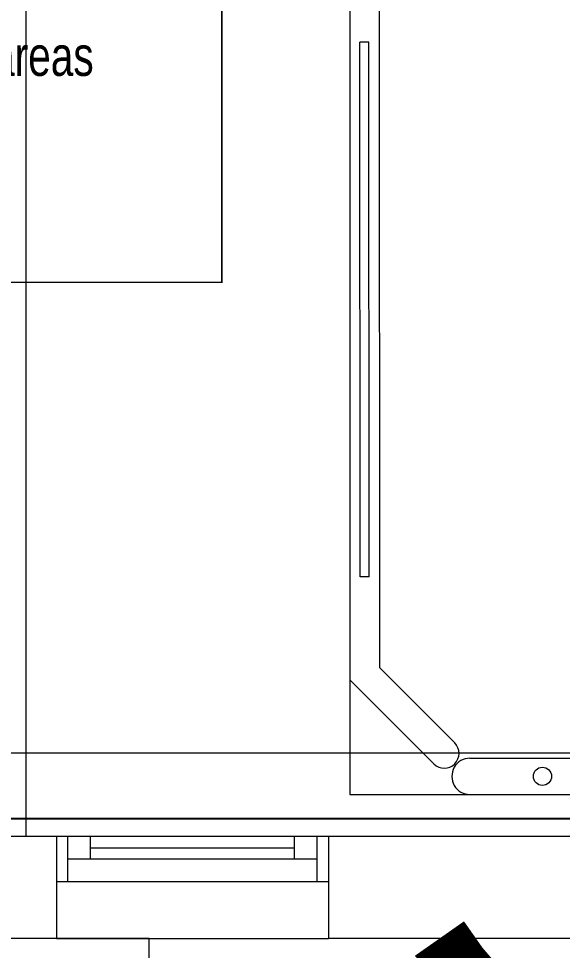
# Model space of a CAD drawing. Header units: metres. Extents: x 75097 to 220695, y -1557923 to -1361206.
# Drawn here: x 152417 to 153618, y -1411779 to -1409723 of the extents above; entities that cross this region are included whole.
import ezdxf

# ---------------------------------------------------------------- set-up
doc = ezdxf.new("R2010")
doc.units = ezdxf.units.M
doc.layers.get('0').update_dxf_attribs({"lineweight": 0})
for name, color, linetype, lineweight in [('A-100 - Copy$0$Aluminum', 8, 'Continuous', 0), ('A-100 - Copy$0$Medical Equipment and Furniture', 8, 'Continuous', 0), ('A-100 - Copy$0$Medical Equipment and Furniture1', 8, 'Continuous', 5), ('A-100 - Copy$0$Proj', 8, 'Continuous', 0), ('A-100 - Copy$0$Walls', 8, 'Continuous', 0)]:
    doc.layers.add(name, color=color, linetype=linetype, lineweight=lineweight)
doc.layers.add('A-100 - Copy$0$axes', color=8, linetype='Continuous')
doc.layers.add('E-POWR', color=7, linetype='Continuous', lineweight=9, true_color=0x4e7e3e)
doc.layers.add('REV 01', color=7, linetype='Continuous', lineweight=0, true_color=0xe41b4d)
doc.styles.add('A-100 - Copy$0$X3G_ENTITY_257CFD', font='swisscl.ttf', dxfattribs={"height": 200})

# ---------------------------------------------------------------- blocks, each defined once
blk = doc.blocks.new('GI-041_dwg__U120-3902841-GI-041')
at = {"layer": 'E-POWR', "flags": 128}
blk.add_lwpolyline([(-0.11451, 0), (0.11451, 0), (0.11451, 0.15722), (-0.11451, 0.15722)], close=True, dxfattribs=at)
blk.add_lwpolyline([(0.23541, 0.16132), (0.23541, 0.07861), (0.11451, 0.07861)], dxfattribs=at)
blk = doc.blocks.new('A-100 - Copy$0$HF16786E-P')
at = {"layer": 'A-100 - Copy$0$Medical Equipment and Furniture1'}
for p, q in [((0, -0.425), (0, 0.425)), ((-0.08, -0.16), (-0.08, 0.16)), ((-0.1136, -0.1936), (-0.28, -0.36)), ((-0.0676, -0.2396), (-0.2531, -0.425)), ((-1.86, -0.36), (-0.28, -0.36)), ((-0.48, -0.3825), (-1.66, -0.3825)), ((-1.66, -0.3825), (-1.66, -0.4025)), ((-0.48, -0.3825), (-0.48, -0.4025)), ((-0.48, -0.4025), (-1.66, -0.4025)), ((-2.14, -0.425), (0, -0.425))]:
    blk.add_line(p, q, dxfattribs=at)
blk.add_circle((-0.04, 0), 0.02, dxfattribs=at)
for centre, radius, start, end in [((-0.04, -0.16), 0.04, 180, 0), ((-0.0906, -0.2166), 0.0325, 315, 135)]:
    blk.add_arc(centre, radius, start, end, dxfattribs=at)
blk = doc.blocks.new('A-100 - Copy')
at = {"layer": 'A-100 - Copy$0$Aluminum'}
for p, q in [((153101.2, -1411527.7, -2.4), (152501.2, -1411527.7, -2.4)), ((152526.2, -1411627.7, -2.4), (152526.2, -1411527.7, -2.4)), ((152576.2, -1411577.7, -2.4), (152576.2, -1411527.7, -2.4)), ((153026.2, -1411577.7, -2.4), (153026.2, -1411527.7, -2.4)), ((153076.2, -1411627.7, -2.4), (153076.2, -1411527.7, -2.4)), ((152576.2, -1411552.7, -2.4), (153026.2, -1411552.7, -2.4)), ((153076.2, -1411577.7, -2.4), (152526.2, -1411577.7, -2.4)), ((153101.2, -1411627.7, -2.4), (152501.2, -1411627.7, -2.4))]:
    blk.add_line(p, q, dxfattribs=at)
at = {"layer": 'A-100 - Copy$0$axes'}
blk.add_line((178940.3, -1411488.2, 2.4), (95846.6, -1411488.2, 2.4), dxfattribs=at)
at = {"layer": 'A-100 - Copy$0$Medical Equipment and Furniture'}
blk.add_line((152433.1, -1409027.7, 0), (152433.1, -1411527.7, 0), dxfattribs=at)
at = {"layer": 'A-100 - Copy$0$Proj'}
blk.add_line((152501.2, -1411752.7, 0), (153101.2, -1411752.7, 0), dxfattribs=at)
at = {"layer": 'A-100 - Copy$0$Walls'}
for p, q in [((152501.2, -1411527.7, 0), (151828.3, -1411527.7, 0)), ((152501.2, -1411527.7, 0), (152501.2, -1411752.7, 0)), ((153651.2, -1411527.7, 0), (153101.2, -1411527.7, 0)), ((153101.2, -1411527.7, 0), (153101.2, -1411752.7, 0)), ((152501.2, -1411752.7, 0), (151828.3, -1411752.7, 0)), ((153651.2, -1411752.7, 0), (153101.2, -1411752.7, 0))]:
    blk.add_line(p, q, dxfattribs=at)
at = {"layer": 'A-100 - Copy$0$Medical Equipment and Furniture', "xscale": 1000, "yscale": 1000, "zscale": 1000, "rotation": 270.0149936594165}
blk.add_blockref('A-100 - Copy$0$HF16786E-P', (153573.7, -1411434.6, 0), dxfattribs=at)
at = {"layer": 'A-100 - Copy$0$Medical Equipment and Furniture', "insert": (151179.8, -1409761.9, 0), "char_height": 87.473, "width": 3260.537, "attachment_point": 2, "style": 'A-100 - Copy$0$X3G_ENTITY_257CFD'}
blk.add_mtext('Medical Equipment parked in Nurse Station to be used in patient areas', dxfattribs=at)

msp = doc.modelspace()

# ---------------------------------------------------------------- linework, layer by layer
at = {"layer": 'E-POWR', "const_width": 3, "elevation": 0}
msp.add_lwpolyline([(150715, -1410305.1), (152865.9, -1410305.1), (152865.9, -1407415.2), (153000.3, -1407414.2), (159128.7, -1407414.2), (159128.7, -1411343.1), (146081, -1411343.1), (145053.3, -1411343.5)], dxfattribs=at)

# ---------------------------------------------------------------- block references
at = {"color": 85, "xscale": 2127.341102341351, "yscale": 2127.341102341351, "zscale": 2127.341102341351, "rotation": 269.9999999997953}
msp.add_blockref('GI-041_dwg__U120-3902841-GI-041', (152370.8, -1411996.3, 0), dxfattribs=at)

# ---------------------------------------------------------------- next in the draw order: block references
msp.add_blockref('A-100 - Copy', (0, 0))

# ---------------------------------------------------------------- next in the draw order: linework, layer by layer
at = {"layer": 'REV 01', "color": 3, "elevation": 0}
msp.add_lwpolyline([(155996, -1411752.3, 0, 132.5, -0.520567), (154671.1, -1411752.4, 0, 132.5, -0.520567), (153346.2, -1411752.5, 0, 132.5, -0.520567), (152021.3, -1411752.6, 0, 132.5, -0.520567), (150696.4, -1411752.7, 0, 132.5, -0.520567), (149371.5, -1411752.8, 0, 132.5, -0.520567), (148046.5, -1411753, 0, 132.5, -0.520567), (146721.6, -1411753.1, 0, 132.5, -0.520567), (145396.7, -1411753.2, 0, 132.5, -0.520567), (144071.8, -1411753.3, 0, 132.5, -0.520567), (143462.3, -1411039.4, 0, 132.5, -0.520567), (143465, -1409714.5, 0, 132.5, -0.520567), (143467.8, -1408389.6, 0, 132.5, -0.520567), (143470.1, -1407270.4, 0, 132.5, -0.520567), (144795.1, -1407270.3, 0, 132.5, -0.520567), (146120, -1407270.1, 0, 132.5, -0.520567), (147444.9, -1407270, 0, 132.5, -0.520567), (148769.8, -1407269.9, 0, 132.5, -0.520567), (150094.7, -1407269.8, 0, 132.5, -0.520567), (151419.6, -1407269.7, 0, 132.5, -0.520567), (152744.6, -1407269.6, 0, 132.5, -0.520567), (154069.5, -1407269.5, 0, 132.5, -0.520567), (155394.4, -1407269.3, 0, 132.5, -0.520567)], format="xyseb", dxfattribs=at)

doc.saveas('drawing.dxf')
